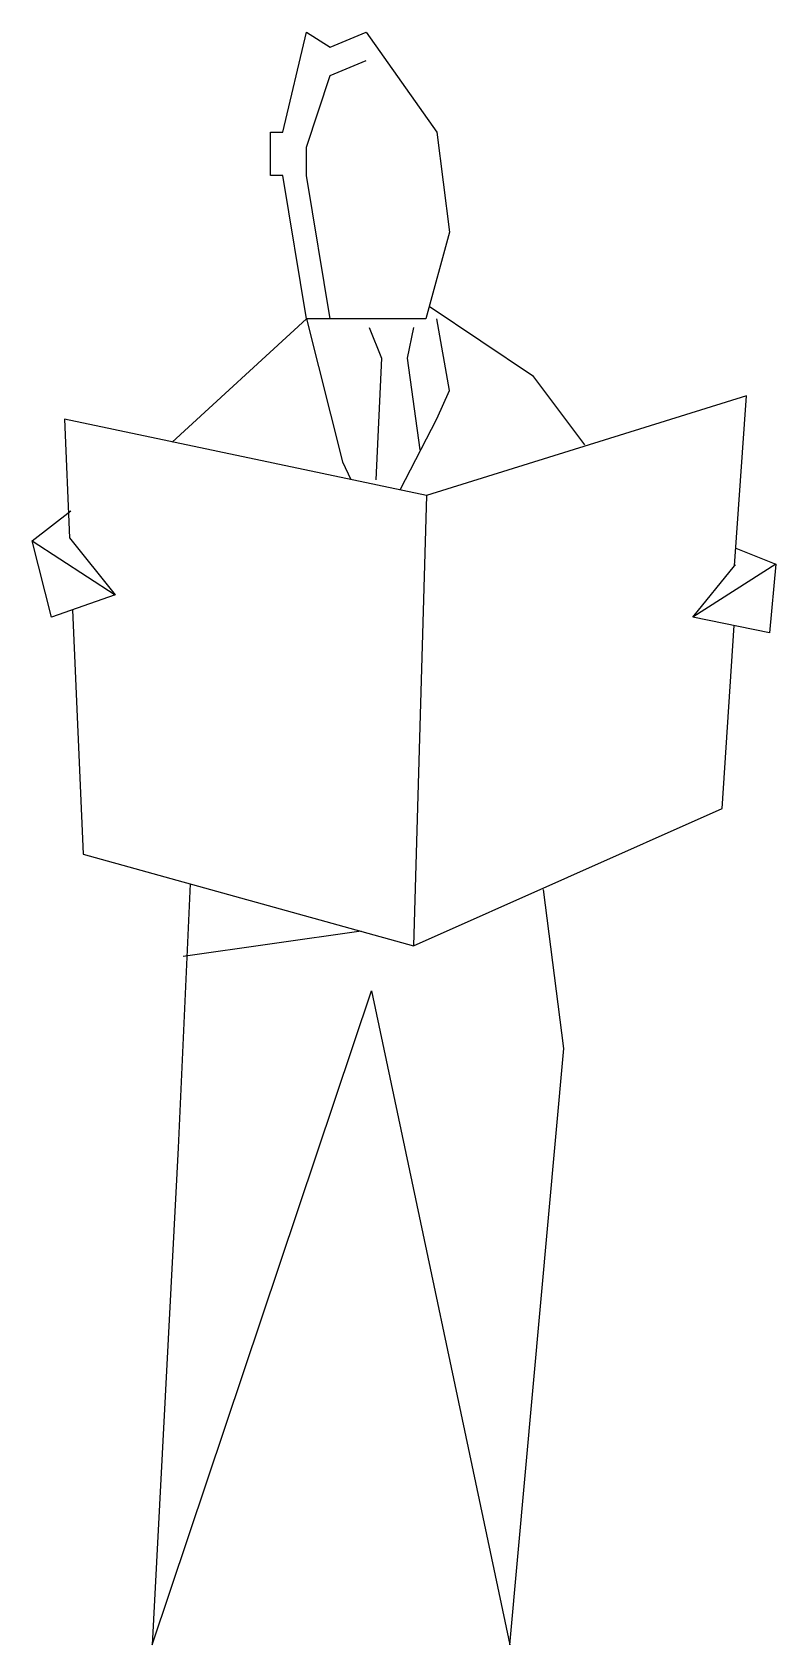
# Model space of a CAD drawing. Extents: x -80 to 1, y 1 to 175.
import ezdxf

# ---------------------------------------------------------------- set-up
doc = ezdxf.new("R2010")
doc.units = 0
doc.header["$LTSCALE"] = 25
doc.header["$MEASUREMENT"] = 0
doc.layers.get('0').update_dxf_attribs({"linetype": 'CONTINUOUS'})

msp = doc.modelspace()

# ---------------------------------------------------------------- linework, layer by layer
at = {"color": 0, "linetype": 'ByBlock'}
for p, q in [((-52.82, 164.46), (-50.27, 175.28)), ((-50.27, 175.28), (-47.71, 173.67)), ((-47.71, 173.67), (-43.81, 175.28)), ((-43.81, 175.28), (-36.14, 164.46)), ((-47.71, 170.6), (-43.81, 172.21)), ((-50.27, 162.85), (-47.71, 170.6)), ((-50.27, 159.78), (-50.27, 162.85)), ((-47.71, 144.27), (-50.27, 159.78)), ((-36.99, 145.63), (-25.79, 138.13)), ((-50.27, 144.27), (-64.8, 130.91)), ((-50.27, 144.27), (-46.37, 128.77)), ((-43.47, 143.34), (-42.14, 140.01)), ((-38.67, 143.34), (-39.36, 140.01)), ((-34.8, 136.52), (-36.14, 144.27)), ((-42.14, 140.01), (-42.77, 126.82)), ((-39.36, 140.01), (-37.98, 130.08)), ((-25.79, 138.13), (-20.18, 130.62)), ((-36.14, 133.45), (-34.8, 136.52)), ((-40.14, 125.75), (-36.14, 133.45)), ((-46.37, 128.77), (-45.45, 126.87)), ((-37.28, 125.15), (-38.67, 76.4)), ((-79.95, 120.22), (-70.98, 114.38)), ((0.52, 117.72), (-8.44, 111.96)), ((-3.9, 117.56), (-3.83, 117.64)), ((-75.59, 112.76), (-74.45, 86.33)), ((-5.27, 91.26), (-3.99, 111.06)), ((-38.67, 76.4), (-5.27, 91.26)), ((-74.45, 86.33), (-38.67, 76.4)), ((-44.35, 77.98), (-63.6, 75.24))]:
    msp.add_line(p, q, dxfattribs=at)
for points in [[(-36.14, 164.46), (-34.8, 153.63), (-37.36, 144.27), (-41.25, 144.27), (-50.27, 144.27), (-52.82, 159.78), (-54.16, 159.78), (-54.16, 164.46), (-54.16, 164.46), (-52.82, 164.46)], [(-3.79, 119.45), (0.52, 117.72), (-0.17, 110.29), (-8.44, 111.96), (-3.93, 117.52), (-2.64, 135.91), (-37.28, 125.15), (-76.47, 133.41), (-75.92, 120.54), (-70.98, 114.38), (-77.86, 111.96), (-79.95, 120.22), (-75.78, 123.48)], [(-62.87, 83.12), (-64.17, 54.54), (-66.97, 0.75), (-43.22, 71.54), (-28.25, 0.75), (-22.42, 65.27), (-24.61, 82.48)]]:
    msp.add_lwpolyline(points, dxfattribs=at)

doc.saveas('drawing.dxf')
